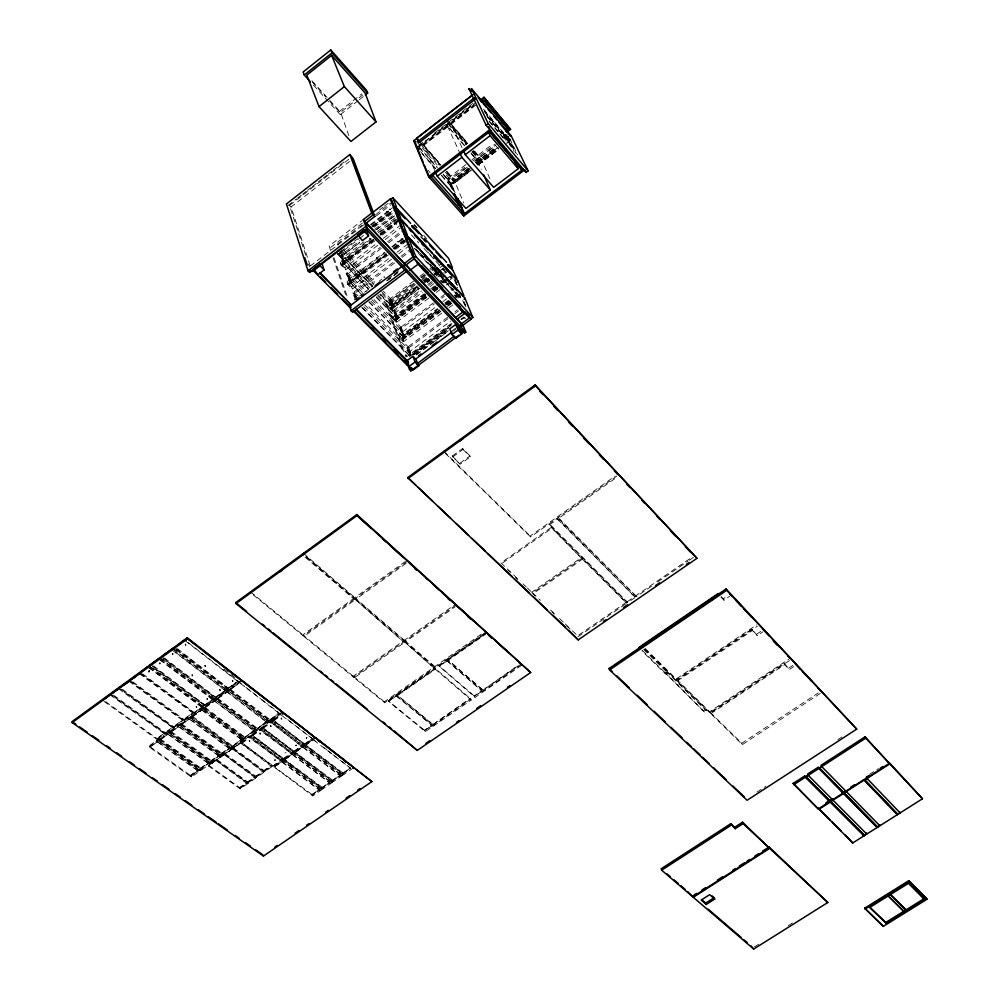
<?xml version="1.0" encoding="UTF-8"?>
<svg xmlns="http://www.w3.org/2000/svg" width="999" height="999" viewBox="0 0 999 999"><rect width="100%" height="100%" fill="white"/><g stroke="black" fill="none" stroke-linecap="round" stroke-linejoin="round"><path stroke-width="0.75" stroke-dasharray="5 3.75" d="M274.45 760.364C276.623 760.264 273.826 759.09 275.112 760.439M284.952 753.009L285.964 752.547M295.866 745.029C297.477 745.004 294.593 745.691 296.191 745.591M306.393 737.774C307.967 737.537 305.007 738.623 306.743 738.261M406.143 336.251C406.069 338.399 406.943 335.664 405.744 336.675M399.662 317.57L398.938 316.845M395.592 306.481L394.867 305.756M148.489 670.966C151.811 669.417 147.09 674.4 149.188 670.754M148.614 671.84L149.375 671.765M159.365 662.974C161.426 662.662 158.354 665.147 160.102 662.824M159.54 663.91L160.302 663.836M172.215 653.633C174.276 653.271 171.216 655.769 172.964 653.483M172.402 654.57L173.164 654.495M185.327 645.267C185.839 641.92 185.077 646.465 186.064 645.054M185.876 644.118L185.127 644.268M398.027 241.358C397.914 243.631 398.988 240.747 397.614 241.783M349.026 278.571C351.223 278.009 348.663 280.195 349.55 278.172M191.82 674.837C194.018 675.212 190.734 676.648 192.557 674.687M192.045 675.911L192.77 675.774M391.396 223.102C391.271 224.226 389.885 220.904 390.884 223.501M342.395 259.378C344.63 258.803 341.995 260.989 342.932 259.028M386.725 212.637C388.149 212.487 384.677 211.051 387.2 212.15M204.845 666.695C206.244 667.407 203.759 663.836 205.557 666.47M465.434 318.381L464.822 317.595L464.91 318.693M441.333 336.251L440.409 335.577L440.846 336.651M401.523 238.711L401.648 239.772L402.098 239.261M432.617 316.333C434.865 315.946 432.192 317.932 433.141 315.971M426.348 297.54L425.437 296.878L425.874 297.939M389.498 209.266C391.808 208.803 389.023 210.939 390.047 208.916M376.623 257.53C378.946 257.105 376.173 259.178 377.16 257.155M249.275 741.62C250.662 742.282 248.214 738.785 249.975 741.433M249.738 740.571L249.051 740.621M259.865 734.153C261.351 734.839 258.753 731.343 260.564 733.965M260.339 733.029L259.64 733.154M270.492 726.66C271.99 727.347 269.368 723.85 271.191 726.473M270.966 725.549L270.254 725.661M281.156 719.143C282.592 719.817 280.032 716.308 281.855 718.955M281.606 718.094L280.994 718.256M196.016 706.305C198.326 706.743 194.93 707.891 196.741 706.218M206.768 698.601C209.091 699.013 205.607 700.386 207.492 698.588M206.98 699.675L207.705 699.525M219.643 690.609C221.016 691.395 218.644 687.712 220.379 690.459M220.167 689.522L219.455 689.672M232.367 681.443C233.816 682.479 231.256 678.596 233.092 681.355M232.879 680.431L232.168 680.569M274.837 759.752L275.474 759.889M295.517 745.579L296.491 745.179M306.081 738.186L307.055 737.786M358.142 100.637L340.297 114.673L339.161 111.663L361.713 93.906M348.876 135.652L340.609 112.338L354.096 101.723M359.003 97.865L362.674 94.967M359.328 99.7L364.086 95.954M287.987 205.544L296.516 198.901M297.739 197.952L301.386 195.092M302.61 194.143L306.268 191.296M307.48 190.347L311.139 187.5M312.35 186.551L317.232 182.755M318.444 181.806L322.103 178.946M323.326 177.997L326.973 175.15M328.196 174.201L331.855 171.353M333.067 170.404L345.254 160.901M305.682 255.195L289.535 205.419L349.225 158.891M310.115 265.572L291.071 206.993L349.513 161.476M422.727 142.183L417.844 145.954L437.275 167.882M434.665 132.954L472.702 103.521M418.344 146.516L473.189 104.096M418.082 146.915L474.35 103.446M419.88 150.175L418.706 147.377L474.8 103.996M440.821 165.384L423.014 144.793L474.026 105.357M434.74 170.492L423.414 144.805L447.502 126.174L465.222 146.641M462.038 147.602L450.886 123.564L473.963 105.719M423.376 145.642L475.636 105.257M330.569 250.437L329.071 246.029L362.137 220.592M362.375 223.077L330.544 247.552L329.071 246.029M379.52 209.902L383.191 207.08M384.415 206.144L388.099 203.321M362.025 225.137L336.326 244.892L337.312 245.904M375.487 214.797L392.632 201.636M337.45 244.917L338.574 244.942M310.264 266.021L359.078 228.509M360.302 227.572L363.961 224.763M376.436 215.859L391.096 204.595M370.492 224.575L392.545 207.642M370.979 225.087L391.795 209.116M371.603 226.036L392.257 210.19M372.452 226.273L392.52 210.964L373.139 225.961M372.839 226.648L394.93 209.703M340.709 251.723L358.054 238.424M372.777 227.135L392.407 212.088M340.072 252.522L341.196 252.547L340.871 251.598M337.337 253.296L338.574 254.558L358.391 239.36M359.503 238.511L364.523 234.665M374.275 227.185L392.757 213.012M343.431 263.611L343.756 264.573L340.11 255.844L359.827 240.734M374.625 229.395L395.579 213.336M341.233 255.869L343.756 262.25L341.233 255.869L341.87 255.382L372.202 286.613M363.898 241.795L341.845 258.679L341.121 256.568L359.553 242.445M375.537 230.195L397.664 213.237M341.733 256.381L341.096 256.868L343.119 262.725M359.59 242.695L342.357 255.894L344.393 261.763M376.81 229.508L396.491 214.423M377.385 231.468L398.214 215.522M503.908 134.99C508.141 133.279 502.797 135.327 504.408 135.689M447.989 178.272L447.327 178.771L449.787 184.503L450.449 183.991L447.989 178.272L450.924 184.54L450.449 183.991M465.796 164.635L448.651 177.76L451.111 183.491L469.555 169.393M471.915 159.952L492.732 144.018M502.534 136.513L504.982 134.64L507.667 140.247M377.759 245.255L345.679 269.767L341.046 265.022L339.985 261.925L370.829 238.324M378.234 232.655L395.504 219.43M448.464 178.809L449.125 178.309L445.042 173.689M508.341 139.735L509.478 139.785L508.141 140.809L505.444 135.19L506.118 134.678L513.836 150.787M375.162 240.559L342.382 265.622L341.134 264.36L340.484 262.437L371.316 238.836M379.957 232.23L398.464 218.069M452.46 189.573L448.289 179.845L466.708 165.747M472.852 161.051L494.967 144.131M503.571 137.55L507.255 134.728M367.932 288.761L342.632 262.225L372.302 239.51M379.72 233.841L398.901 219.168M469.18 169.455L453.471 181.456L452.172 178.446L466.633 167.382M475.074 160.926L478.696 158.154L472.664 151.186M497.639 147.69L480.606 160.714L479.245 157.73L496.253 144.718M467.295 167.208L452.522 178.509L454.957 182.892L470.991 170.642M474.687 161.551L495.616 145.542M504.233 138.948L507.929 136.126L508.941 137.325L505.244 140.147M341.134 264.36L373.251 239.785M380.669 234.116L399.188 219.942M342.932 263.099L373.863 239.435M380.869 234.078L399.238 220.042M342.769 263.561L373.738 239.86M381.181 234.178L397.277 221.853M341.046 265.022L373.189 240.434M380.607 234.765L399.163 220.579M342.382 265.622L342.045 264.673L373.114 240.909M380.532 235.227L396.603 222.939M468.331 168.381L453.558 179.683L454.957 182.892M475.287 162.874L496.603 146.578M343.893 263.574L343.569 262.625L344.393 264.086L344.205 262.138L345.03 263.599L344.53 263.087M470.142 168.269L454.17 180.482L453.796 179.62L468.531 168.344M475.899 162.712L496.79 146.741M382.13 235.24L397.015 223.851M476.286 163.561L497.19 147.59M476.423 163.911L480.044 161.139L478.696 158.154M476.935 163.749L497.827 147.777M453.921 181.731L469.955 169.468M477.36 163.799L498.339 147.765M506.968 141.171L509.44 139.286L510.452 140.484L506.755 143.319M471.378 170.055L450.636 185.901L450.274 185.04L470.029 169.93M477.097 164.535L498.301 148.327M453.721 191.021L450.824 184.852L450.162 185.364L451.361 188.174M455.107 192.782L451.486 184.353L469.93 170.242M477.322 164.61L498.226 148.626M508.741 140.584L509.89 140.622L506.768 143.007M477.797 165.147L498.701 149.176M478.384 164.985L498.126 149.912M345.679 269.767L344.93 267.62L375.886 243.968M383.316 238.299L400.661 225.05M385.164 239.598L402.447 226.411M350.062 282.829L350.399 283.816L346.166 273.414L380.344 247.34M387.662 241.758L403.534 229.645M347.302 273.439L350.399 281.443L347.302 273.439L347.952 272.952L366.121 291.558M347.802 273.951L347.165 274.438L349.75 281.93M381.293 248.401L348.439 273.464L351.036 280.956M388.599 242.832L403.196 231.693M391.496 259.278L352.335 289.048L347.677 284.303L346.578 281.131L384.503 252.235M391.845 246.653L402.859 238.262M388.424 254.882L349.001 284.877L347.752 283.604L347.078 281.643L385.002 252.759M392.345 247.165L405.794 236.925M361.376 294.368L349.25 281.418L386.413 253.122M393.344 247.839L403.746 239.922M347.752 283.604L385.726 254.695M393.831 248.364L406.543 238.848M349.563 282.33L386.338 254.32M393.681 248.739L404.096 240.809M349.4 282.792L386.238 254.745M394.83 248.202L404.657 240.722M347.677 284.303L386.9 254.433M394.255 248.838L406.518 239.51M349.001 284.877L348.663 283.891L386.838 254.845M394.118 249.288L406.406 239.935M351.186 282.33L351.685 282.829L350.849 281.343L350.549 282.817L350.212 281.83L351.049 283.329M395.716 249.325L406.78 240.909M352.335 289.048L351.573 286.863L390.846 256.993M396.978 252.322L408.029 243.931M398.838 253.696L409.852 245.329M355.244 299.75L352.884 292.894L393.668 261.913M401.086 256.281L410.976 248.776M355.806 298.014L354.033 292.907L354.682 292.42L357.917 295.704M354.033 292.907L356.531 301.573M394.617 262.987L355.182 292.919L356.506 296.753M402.01 257.367L410.639 250.824M354.57 299.85L358.291 297.028M359.528 296.091L363.249 293.269M364.485 292.332L371.915 286.688M379.358 281.056L381.83 279.183M387.787 279.058L400.287 269.593M386.75 280.731L400.274 270.479M387.025 280.919L400.886 270.417M389.835 299.001L389.223 299.475L391.346 305.294L391.97 304.82L389.835 299.001L392.432 305.307L391.97 304.82M413.748 280.969L390.459 298.539L392.582 304.358L417.195 285.814M419.88 276.336L423.564 273.564M429.695 268.931L432.142 267.083M390.309 299.488L390.921 299.026L383.379 291.221M418.831 288.586L392.944 308.079L390.159 300.437L413.461 282.854M420.816 277.31L424.488 274.525M430.631 269.905L434.303 267.133M414.048 283.192L385.901 304.433L403.671 353.546M421.403 277.647L425.075 274.887M432.417 269.343L434.865 267.495M414.66 283.953L387.487 304.445L388.261 306.568L392.632 311.064L420.891 289.797M422.077 278.371L425.786 275.574M431.955 270.916L441.845 263.461M415.434 284.653L387.3 305.869L405.619 356.431M421.553 280.032L425.224 277.272M433.791 270.816L436.238 268.968M388.261 306.568L415.334 286.164M422.714 280.607L427.634 276.885M433.791 272.252L438.711 268.544M439.947 267.62L443.631 264.835M423.351 281.169L427.048 278.396M380.232 294.393L392.132 306.643L391.808 305.769L417.657 286.301M424.175 281.381L427.909 278.571M434.14 273.888L436.625 272.003M417.532 286.676L390.222 307.255L390.572 308.204L391.733 309.403L419.98 288.149M424.775 281.231L428.608 278.334M434.64 273.788L437.237 271.84M391.733 309.403L391.046 307.505L418.294 286.95M424.15 282.567L428.259 279.445M433.966 275.175L438.224 271.928M439.46 270.991L443.206 268.182M390.572 308.204L417.894 287.625M425.137 282.168L428.983 279.27M435.015 274.725L446.128 266.358M392.632 311.064L391.508 307.992L418.481 287.675M425.836 282.13L429.52 279.358M435.651 274.75L440.559 271.054M441.783 270.13L444.23 268.281M393.094 307.13L392.282 305.694L393.094 307.13L393.718 306.668L392.907 305.232L393.718 306.668M427.46 282.093L429.92 280.244M436.076 275.599L438.549 273.751M427.347 282.605L429.795 280.756M435.939 276.124L438.386 274.275M443.306 270.579L446.99 267.807M427.822 284.465L431.943 281.468M437.699 277.035L442.994 273.152M443.881 272.39L447.914 269.455M394.33 310.502L393.868 310.015L396.491 316.396L394.33 310.502L394.955 310.04L379.782 294.418M426.798 296.828L397.003 319.193L394.18 311.451L421.353 291.009M428.758 285.427L432.467 282.642M439.872 277.073L443.581 274.288M444.817 273.351L448.526 270.567M428.858 298.052L396.69 322.19L392.295 317.707L391.521 315.547L422.614 292.17M430.082 286.551L433.816 283.741M441.283 278.134L445.017 275.324M392.295 317.707L424.525 293.481M430.719 288.823L434.44 286.026M440.634 281.368L443.106 279.508M396.016 315.909L395.392 316.383L393.244 310.489M425.149 294.018L396.64 315.447L394.48 309.553M432.579 288.436L436.301 285.639M376.623 297.677L396.191 317.757L395.866 316.858L425.611 294.518M431.805 289.86L436.313 286.463M441.72 282.405L445.442 279.62M446.128 279.096L449.8 276.336M426.698 297.315L395.791 320.529L394.617 319.33L394.268 318.356L425.487 294.905M432.792 289.423L435.414 287.45M442.732 281.955L445.329 279.995M395.791 320.529L395.092 318.606L425.949 295.392M432.979 290.11L437.112 287.013M442.794 282.742L451.898 275.924M394.617 319.33L425.861 295.854M433.166 290.372L437.025 287.475M443.106 282.904L451.773 277.235M396.69 322.19L395.554 319.081L426.423 295.891M433.828 290.334L437.537 287.55M443.706 282.917L448.651 279.208M397.165 318.244L396.341 316.795L397.165 318.244L397.789 317.782L396.965 316.333L397.789 317.782M434.24 291.233L437.962 288.436M434.115 291.745L437.824 288.961M450.199 279.67L452.672 277.822M436.276 292.482L439.997 289.698M446.178 285.052L451.123 281.343M400.312 327.672L399.687 328.147L402.435 335.664L403.059 335.202L400.312 327.672L403.534 335.676L403.059 335.202M433.404 302.872L400.936 327.197L403.696 334.727L438.024 309.053M440.896 297.265L444.642 294.455M450.886 289.772L454.632 286.963M400.786 328.159L401.411 327.684L373.614 299.225M440.946 310.964L404.071 338.524L400.624 329.108L434.353 303.846M441.845 298.226L444.343 296.353M451.835 290.746L455.581 287.937M441.745 313.174L403.746 341.558L399.325 337.063L398.526 334.865L435.489 307.205M442.882 301.673L446.578 298.901M459.29 294.305L459.677 295.279L458.291 296.316L455.594 293.419L456.555 292.695L460.414 296.84L457.967 298.664M399.325 337.063L437.387 308.591M444.755 303.072L448.439 300.324M454.582 295.729L457.03 293.893L456.555 292.695M445.379 303.546L449.063 300.799M455.194 296.204L457.642 294.368L456.643 291.908M368.881 302.035L403.234 337.063L402.909 336.151L438.886 309.24M445.841 304.033L450.062 300.886M455.656 296.703L458.741 294.393L459.503 296.253L458.866 296.728L415.759 250.524M440.809 311.488L402.834 339.872L401.648 338.661L401.286 337.674L438.374 309.94M445.591 304.545L449.413 301.686M455.432 297.19L458.004 295.267L458.291 296.316M402.834 339.872L402.11 337.899L440.072 309.515M446.166 304.97L450.424 301.785M455.956 297.64L459.752 294.805M401.648 338.661L439.985 310.002M447.215 304.595L451.036 301.748M403.746 341.558L402.585 338.374L440.084 310.352M447.589 304.745L451.336 301.935M457.579 297.265L460.089 295.392L460.939 297.477M404.22 337.575L403.396 336.101L404.22 337.575L404.857 337.1L404.021 335.627L404.857 337.1M447.09 306.368L451.998 302.697M458.154 298.102L460.601 296.266M448.164 305.994L451.835 303.246M449.1 307.68L452.784 304.932M407.455 347.227L406.818 347.689L409.627 355.394L410.264 354.92L407.455 347.227L410.739 355.394L410.264 354.92M447.627 317.27L408.091 346.753L410.901 354.445L451.873 323.951M455.032 311.738L457.505 309.89M407.929 347.702L408.566 347.227L366.533 304.47M410.277 355.544L407.767 348.663L448.588 318.231M454.77 313.611L458.491 310.851M451.261 323.539L406.506 356.855L405.694 354.608L450.599 321.166M451.098 325.362L410.102 355.881L361.95 307.068M448.514 327.635L408.479 357.43L405.694 354.608M412.899 354.97L448.563 328.434M460.864 319.293L463.811 317.07M413.836 354.732L448.901 328.634M461.201 319.48L463.811 317.545M414.735 354.42L448.176 329.545M461.8 319.405L464.273 317.57M416.271 354.595L448.626 330.532M416.233 355.032L433.603 342.12M434.84 341.196L448.489 331.044M451.76 331.031L455.644 328.159M453.359 331.044L455.819 329.208M452.285 456.031L462.637 448.526L470.054 455.894L470.417 456.843L460.089 464.31L452.285 456.031L460.089 464.31M452.634 456.98L462.987 449.475L462.637 448.526M459.74 463.361L470.054 455.894M103.996 701.385L157.592 739.834L156.918 738.473L164.298 733.204L110.589 694.392M112.437 695.254L165.896 733.903L165.222 732.542L172.615 727.247L119.056 688.236M120.891 689.11L174.213 727.959L173.539 726.585L182.805 719.967L129.42 680.706M131.269 681.58L184.415 720.666L183.741 719.292L193.032 712.649L139.81 673.151M157.018 738.985L164.298 733.204M165.322 733.054L172.615 727.247M173.639 727.097L182.805 719.967M183.841 719.804L193.032 712.649M149.575 666.633L203.122 706.705L204.333 705.843L194.168 712.986L204.233 705.331L152.672 666.683M160.514 658.678L213.873 699.013L215.097 698.151L204.895 705.319L214.985 697.652L163.599 658.741M173.401 649.313L226.548 689.959L227.772 689.085L215.659 697.614L227.66 688.586L176.486 649.387M238.948 680.968L228.346 688.548L238.786 680.506M354.633 598.963L403.683 641.92L354.633 598.963L303.109 635.801L302.847 634.815L353.883 598.314L306.044 557.117M407.405 561.226L355.144 598.588L354.857 597.614L406.668 560.564M157.505 739.335L164.398 733.703M165.797 733.391L172.715 727.759M174.126 727.447L182.904 720.466M184.315 720.154L193.132 713.149M194.068 712.487L201.898 707.005L147.84 666.57M204.795 704.819L212.65 699.325L158.779 658.628M215.559 697.115L225.312 690.272L171.653 649.263M228.234 688.049L238.012 681.181L187.013 641.733M198.039 770.579L190.884 776.211L200.774 769.317L200.986 770.316L191.446 777.047L149.201 746.99L149.026 745.978L156.368 740.721L156.943 741.57L156.368 740.721M157.48 739.934L158.054 740.783L157.48 739.934L200.824 708.928L201.411 709.789L200.824 708.928M201.948 708.129L202.522 708.99L201.948 708.129L203.159 707.267L204.221 708.478L203.009 709.352L242.67 738.985L243.856 738.136L204.108 707.979L203.009 709.352M214.56 699.113L215.147 699.974L214.56 699.113L215.784 698.251L215.996 699.25L257.342 730.531L256.656 729.195L255.457 730.044L256.031 730.881L254.92 731.668L254.345 730.818L245.13 737.337L245.816 738.673L204.296 707.604L204.096 706.605L213.436 699.924L214.023 700.774L213.436 699.924M227.223 690.059L227.809 690.921L227.223 690.059L228.446 689.185L228.671 690.184L269.842 721.715L269.156 720.366L267.944 721.216L268.519 722.065L267.407 722.851L266.833 722.002L257.58 728.546L258.266 729.882L216.933 698.576L216.721 697.577L226.099 690.871L226.673 691.733L226.099 690.871M282.38 712.861L270.766 721.053L229.608 689.522L229.383 688.523L238.798 681.78L239.385 682.654L238.798 681.78M156.468 741.221L157.567 740.434M167.07 733.653L168.169 732.854M177.697 726.048L178.809 725.249M188.361 718.418L189.485 717.619M200.936 709.44L202.048 708.641M213.549 700.424L214.673 699.612M226.211 691.37L227.335 690.559M238.911 682.28L240.047 681.48M150.075 747.177L157.43 741.92L149.6 746.827L156.855 741.071M157.967 740.271L158.679 739.073L158.853 740.084L200.986 770.316M160.652 739.622L168.032 734.34L160.177 739.272L167.457 733.491M168.556 732.704L169.281 731.493L169.468 732.504L211.451 762.936L201.885 769.68L159.778 739.435L160.077 738.761M171.266 732.042L178.659 726.748L170.779 731.693L178.084 725.898M179.196 725.099L179.92 723.888L180.107 724.899L221.953 755.519L212.362 762.287L170.392 731.842L170.679 731.181M181.905 724.437L189.323 719.13L181.418 724.075L188.749 718.269M189.86 717.469L190.584 716.258L190.797 717.27L232.48 748.089L222.864 754.869L181.044 724.238L181.319 723.576M192.582 716.807L201.885 710.152L192.095 716.445L201.311 709.29M202.422 708.491L203.634 707.629M205.145 707.816L214.498 701.136L204.67 707.454L213.911 700.274M215.035 699.475L215.784 698.251M217.77 698.801L227.148 692.095L217.295 698.438L226.573 691.233M227.697 690.421L228.446 689.185M270.192 720.217L279.82 713.511L270.192 720.217L279.033 713.298L239.86 683.016L229.97 689.385L239.273 682.155M149.201 746.99L159.153 739.422M159.778 739.435L169.755 731.842M170.392 731.842L180.394 724.238M181.044 724.238L191.071 716.608M269.905 721.628L301.536 746.253L269.905 721.628L233.404 747.439L191.721 716.595L203.746 708.129M204.296 707.604L216.259 698.601M216.933 698.576L228.921 689.547M229.608 689.522L241.383 681.093M404.096 641.558L434.253 668.219L404.096 641.558L353.546 677.197L303.883 636.425L354.92 599.937M455.906 605.107L404.645 641.246L355.894 599.238L406.456 563.099M199.95 769.143L198.764 769.979L158.441 740.621L159.64 739.772L200.312 768.98M210.414 761.75L209.228 762.587L169.043 733.054L170.242 732.192L210.777 761.588L209.59 762.424L210.165 763.261L209.066 764.035L208.504 763.199L201.323 768.843L208.504 763.199M220.916 754.345L219.73 755.182L179.67 725.449L180.881 724.587L221.278 754.17L220.092 755.019L220.654 755.856L219.555 756.63L218.993 755.793L211.8 761.45L218.993 755.793M231.456 746.902L230.257 747.739L190.334 717.831L191.546 716.957L231.805 746.74L230.619 747.577L231.181 748.426L230.082 749.2L229.52 748.363L222.302 754.033L229.52 748.363M256.318 729.345L255.12 730.194L215.509 699.837L216.733 698.963L256.656 729.195M268.818 720.516L267.607 721.365L228.172 690.784L229.395 689.909L269.156 720.366M230.444 689.747L239.735 682.517L244.643 686.301M158.541 741.133L159.64 739.772M169.143 733.553L170.242 732.192M179.77 725.948L180.881 724.587M190.434 718.331L191.546 716.957M215.622 700.336L216.733 698.963M228.284 691.283L229.395 689.909M190.884 776.211L190.322 775.374L197.577 770.241L157.343 741.408M198.764 769.979L199.85 768.643M201.323 768.843L200.762 768.006L208.042 762.861L167.932 733.84M209.228 762.587L210.314 761.25M211.8 761.45L211.226 760.614L218.531 755.456L178.559 726.248M219.73 755.182L220.816 753.833M222.302 754.033L221.728 753.196L229.058 748.014L189.223 718.618M230.257 747.739L231.343 746.403M232.829 746.59L242.37 739.947L232.367 746.253L241.446 739.26L201.786 709.652M242.67 738.985L243.756 737.637M254.807 731.168L244.78 737.487L253.896 730.481L214.385 700.636M255.12 730.194L256.206 728.845M267.282 722.352L257.243 728.696L266.383 721.653L227.035 691.595M267.607 721.365L268.694 720.017M269.742 719.867L278.908 712.811L266.671 703.346M190.422 775.873L197.577 770.241M200.861 768.506L208.042 762.861M211.326 761.113L218.531 755.456M221.84 753.696L229.058 748.014M232.367 746.253L241.446 739.26M244.78 737.487L253.896 730.481M257.243 728.696L266.383 721.653M241.908 739.61L242.482 740.446L243.581 739.672L243.007 738.823L244.668 738.323L244.892 739.322L203.371 708.279L203.159 707.267M616.957 475.936L530.606 536.95L530.232 536.013L615.022 476.136M199.238 770.316L200.774 769.317M209.703 762.924L210.777 761.588M220.192 755.519L221.278 754.17M230.719 748.089L231.805 746.74M243.119 739.322L244.668 738.323M256.031 730.881L257.118 729.532M268.519 722.065L269.605 720.716M279.37 713.161L279.932 713.998L280.607 712.861M208.479 765.559L215.759 760.414L208.579 766.058L240.16 788.873L247.377 783.828L246.703 782.504L216.121 760.251L208.579 766.058M216.683 759.764L223.988 754.607L216.783 760.276L248.276 783.204L255.507 778.146L254.845 776.81L224.338 754.445L216.783 760.276M224.9 753.97L232.23 748.8L225 754.47L256.418 777.509L263.674 772.439L262.999 771.116L232.58 748.638L225 754.47M233.142 748.151L240.484 742.969L233.254 748.651L264.573 771.802L271.84 766.72L271.166 765.396L240.834 742.806L233.254 748.651M282.792 759.352L251.636 736.338L250.949 735.002L282.667 758.853L272.902 766.196L241.408 742.319L248.651 736.625L280.394 760.439L248.763 737.125M249.875 736.338L281.606 760.177L249.875 736.338L251.074 735.501M293.294 752.01L262.25 728.845L261.563 727.509L293.169 751.51L283.379 758.878L251.985 734.839L259.253 729.133L290.884 753.109L259.378 729.632M260.477 728.845L292.108 752.834L260.477 728.845L261.688 728.009M303.821 744.642L272.902 721.328L272.215 719.992L303.708 744.143L293.881 751.535L263.187 728.196L262.612 727.347L270.017 722.127M271.129 721.34L302.635 745.479L271.129 721.34L272.34 720.491M314.086 737.412L304.433 744.155L273.838 720.679L273.264 719.829L280.569 714.085M549.625 524.675L557.479 519.143L557.092 518.206L635.277 597.377L627.697 602.597L549.625 524.675L549.25 523.738L627.697 602.597M651.41 586.301L636.251 596.715L558.491 518.431L617.382 476.86M241.858 742.657L251.523 735.838M252.447 735.189L262.138 728.346M263.062 727.697L272.789 720.828M273.714 720.179L280.694 714.585M241.97 743.156L251.636 736.338M252.56 735.689L262.25 728.845M263.187 728.196L272.902 721.328M273.838 720.679L283.591 713.798M551.236 527.435L581.83 558.503L551.236 527.435L500.949 562.899L518.581 579.645M502.559 562.961L551.623 528.371M353.546 677.197L353.271 676.223L403.384 640.946M404.645 641.246L404.345 640.272L455.194 604.47M388.661 701.123L396.416 695.766L389.086 701.473L388.099 700.287L388.386 701.261L425.312 731.655L471.216 700.049L470.492 698.738L432.842 724.65L397.689 695.479L435.614 669.055L434.627 667.844L384.69 702.759L354.283 677.797L404.408 642.532M484.577 633.041L435.189 667.557L405.357 641.857L454.957 606.955M240.16 788.873L239.498 787.549L246.703 782.504M248.276 783.204L247.615 781.867L254.845 776.81M256.418 777.509L255.744 776.186L262.999 771.116M264.573 771.802L263.898 770.479L271.166 765.396M239.598 788.049L246.815 783.004M247.715 782.367L254.957 777.309M255.856 776.685L263.112 771.615M264.011 770.978L271.278 765.896M240.047 788.373L247.265 783.328M248.164 782.704L255.394 777.647M256.306 777.01L263.549 771.94M264.46 771.303L271.728 766.233M272.902 766.196L282.667 758.853M283.379 758.878L293.169 751.51M293.881 751.535L303.708 744.143M304.433 744.155L311.963 738.373L285.402 717.831M320.092 789.085L283.104 760.901L320.092 789.085L321.99 788.423L322.24 789.41L312.799 795.928L274.088 767.082L273.851 766.083L281.131 761.001L281.693 761.825L281.131 761.001M282.23 760.239L282.792 761.063L282.23 760.239L283.853 759.74L284.415 760.576L283.229 761.4M330.444 781.93L293.606 753.571L330.444 781.93L332.342 781.268L332.592 782.254L323.139 788.785L284.553 759.764L284.315 758.765L291.621 753.671L292.183 754.495L291.621 753.671M292.719 752.896L293.281 753.733L292.719 752.896L294.343 752.409L294.905 753.234L293.718 754.07M340.834 774.749L304.121 746.216L340.834 774.749L342.732 774.088L342.994 775.074L333.504 781.63L295.067 752.422L294.817 751.435L302.148 746.315L302.709 747.14L302.148 746.315M303.246 745.541L303.808 746.378L303.246 745.541L304.87 745.042L305.444 745.878L304.245 746.715M353.409 767.881L343.893 774.45L305.607 745.067L305.357 744.068L312.699 738.935M281.256 761.5L282.342 760.739M291.745 754.158L292.844 753.396M302.272 746.802L303.371 746.041M282.13 762.162L319.006 789.834L282.018 761.663L274.413 766.92L281.581 761.325M282.667 760.564L283.853 759.74M292.62 754.832L329.37 782.679L292.507 754.332L284.877 759.602L292.058 754.008M293.157 753.234L294.343 752.409M303.147 747.477L339.747 775.499L303.022 746.99L295.379 752.259L302.585 746.653M303.684 745.878L304.87 745.042M316.009 741.495L313.574 739.61L305.919 744.904L312.824 739.435M274.088 767.082L284.29 760.077L321.129 787.786L321.69 788.598L320.941 789.722L319.867 790.471L319.318 789.66L311.825 794.792L319.443 790.147M284.553 759.764L294.792 752.734L331.493 780.619L332.043 781.443L331.293 782.567L330.219 783.316L329.658 782.504L322.153 787.649L329.795 783.004M295.067 752.422L305.319 745.379L341.883 773.438L342.432 774.262L341.683 775.399L340.597 776.148L340.047 775.336L332.517 780.494L340.172 775.823M305.607 745.067L315.247 738.323M578.021 636.738L626.723 603.259L582.092 558.216L532.155 593.156L531.793 592.207L581.443 557.554M582.092 558.216L582.479 559.153L532.829 593.793L535.089 595.941M384.69 702.759L384.403 701.785L433.941 667.257M435.189 667.557L434.877 666.595L485.139 631.555M388.524 700.624L396.703 694.28L397.265 695.129L435.464 668.568L470.492 698.738M397.115 694.642L435.04 668.206M439.173 665.921L447.177 660.988L439.173 665.921L447.34 658.99L447.902 659.839L484.153 634.64M447.752 659.352L484.99 633.403M388.386 701.261L434.94 668.818L434.627 667.844M521.703 665.272L475.137 697.339L438.923 666.046L486.163 633.129M518.431 665.709L482.792 690.234L448.326 660.202L485.564 634.253M311.825 794.792L318.881 789.335M319.967 788.586L321.129 787.786M322.153 787.649L329.233 782.18M330.319 781.43L331.493 780.619M332.517 780.494L339.623 775.012M340.709 774.262L341.883 773.438M342.919 773.313L350.462 768.131L342.919 773.313L350.037 767.806L337.887 758.416M312.799 795.928L312.562 794.942L319.318 789.66M320.941 789.722L321.99 788.423M323.139 788.785L322.889 787.799L329.658 782.504M331.293 782.567L332.342 781.268M333.504 781.63L333.241 780.644L340.047 775.336M341.683 775.399L342.732 774.088M343.893 774.45L343.631 773.463L350.462 768.131M424.35 730.506L432.392 725.611L424.35 730.506L431.58 724.937L396.416 695.766M432.842 724.65L470.092 698.388M474.175 696.166L482.292 691.233L474.175 696.166L481.506 690.534L447.028 660.514M482.792 690.234L518.044 665.359M431.98 725.274L432.542 726.098L470.891 699.088M481.905 690.883L482.467 691.708L520.092 665.197M626.323 602.322L577.647 635.789L572.002 630.419M627.297 601.66L634.877 596.453M636.251 596.715L635.851 595.779L692.644 556.73M657.717 581.955L688.036 561.126M689.298 560.252L694.342 556.78M721.241 596.69L723.251 598.826L727.784 595.754M720.891 597.002L723.913 600.212L729.582 596.366M642.32 650.424L664.834 672.452L666.72 671.178L667.32 672.577L665.446 673.85L641.845 650.774M665.421 673.026L667.307 671.753L705.719 709.415L706.33 710.801L704.482 712.025L665.421 673.026L704.482 712.025M666.033 674.425L667.906 673.151L706.33 710.801M645.267 648.588L676.211 678.933L756.668 624.862M789.447 660.539L710.264 713.136L677.397 680.906L676.785 679.507L751.797 629.095L757.304 635.601L762.874 631.855M644.767 648.9L676.81 680.331L757.342 626.236M677.397 680.906L752.472 630.469L757.304 635.601M756.643 634.215L762.2 630.481M703.87 710.639L705.719 709.415M676.785 679.507L709.64 711.738L788.773 659.165M820.279 693.431L742.369 744.617L710.813 713.673L710.202 712.287L784.015 663.249L789.322 669.53L793.706 666.633M710.813 713.673L784.69 664.622L789.322 669.53M788.648 668.169L794.13 664.535M710.202 712.287L741.745 743.244L818.306 692.919M756.917 792.12L766.046 786.201M837.774 739.635L842.994 736.251M869.48 774.337L878.421 768.593M754.42 946.865L759.615 943.605M788.211 925.636L793.406 922.377M394.717 220.354C395.067 221.903 393.194 218.194 394.318 220.866M384.328 276.661L383.791 277.11L384.927 277.272M400.986 239.098L401.598 239.748M370.179 238.124C369.468 240.11 371.765 238.112 369.68 238.599M149.987 746.665L190.322 775.374M190.784 775.699L191.446 777.047M158.441 740.621L198.664 769.48M199.138 769.817L199.7 770.654M157.43 741.92L197.677 770.753M160.564 739.11L200.762 768.006M201.224 768.331L201.885 769.68M105.594 701.635L156.918 738.473M110.252 695.042L164.872 734.053M169.043 733.054L209.128 762.087M209.59 762.424L210.165 763.261M168.032 734.34L208.142 763.361M114.023 695.516L165.222 732.542M208.841 765.384L239.498 787.549M247.377 783.828L215.759 760.414M171.166 731.53L211.226 760.614M211.688 760.951L212.362 762.287M122.477 689.372L173.539 726.585M217.033 759.602L247.615 781.867M118.719 688.885L173.189 728.109M179.67 725.449L219.63 754.682M220.092 755.019L220.654 755.856M178.659 726.748L218.631 755.956M129.083 681.355L183.391 720.816M225.25 753.808L255.744 776.186M181.806 723.925L221.728 753.196M222.19 753.533L222.864 754.869M255.507 778.146L223.988 754.607M132.842 681.842L183.741 719.292M191.995 715.946L191.721 716.595M192.47 716.295L232.268 745.754M232.73 746.091L233.404 747.439M233.491 747.989L263.898 770.479M190.334 717.831L230.157 747.24M230.619 747.577L231.181 748.426M263.674 772.439L232.23 748.8M189.323 719.13L229.158 748.526M142.72 673.913L194.543 712.836M140.946 673.476L194.168 712.986M139.485 673.788L193.619 713.511M311.7 794.292L274.862 767.244M272.789 765.696L241.408 742.319M271.84 766.72L240.484 742.969M148.439 667.457L201.998 707.504M202.897 708.84L242.557 738.486M243.007 738.823L243.581 739.672M201.885 710.152L241.558 739.76M153.621 665.996L205.27 705.169M151.86 665.546L204.895 705.319M152.947 667.769L203.958 705.981M205.045 707.317L244.668 736.987M150.212 666.67L203.122 706.705M322.028 787.162L285.327 759.939M283.254 758.378L251.985 734.839M322.24 789.41L283.641 760.401L283.404 759.402M159.365 659.502L212.75 699.824M214.498 701.136L254.008 730.981M254.92 731.668L254.345 730.818M164.56 658.054L216.034 697.477M217.67 698.289L257.13 728.196M162.8 657.592L215.659 697.614M162.662 658.903L214.723 698.289M159.915 657.792L213.873 699.013M215.509 699.837L254.995 729.695M332.392 779.994L295.829 752.597M293.768 751.036L262.612 727.347M332.592 782.254L294.143 753.059L293.906 752.072M175.699 648.214L228.346 688.548M175.562 649.537L227.397 689.223M172.802 648.426L226.548 689.959M228.172 690.784L267.495 720.878M172.253 650.149L225.412 690.771M227.148 692.095L266.496 722.152M267.407 722.851L266.833 722.002M342.794 772.814L306.356 745.242M304.308 743.668L273.264 719.829M342.994 775.074L304.683 745.704L304.433 744.705M177.435 648.701L228.709 688.411M230.332 689.248L269.63 719.367M270.08 719.717L270.766 721.053M224.151 669.18L236.351 678.621M245.866 687.25L260.552 698.601M261.775 699.55L265.447 702.397M323.301 747.127L326.948 749.949M328.159 750.886L331.805 753.708M333.017 754.657L336.663 757.467M185.19 640.746L238.124 681.68M282.367 715.883L311.963 738.373M313.698 740.109L350.037 767.806M250.587 591.883L302.847 634.815M353.271 676.223L303.621 635.439L303.883 636.425M384.403 701.785L354.008 676.822L354.283 677.797M253.197 594.83L303.109 635.801M424.2 730.019L389.086 701.473M432.679 724.175L397.689 695.479M396.566 696.253L431.58 724.937M204.67 665.746L205.344 665.471M303.546 553.384L354.857 597.614M404.345 640.272L355.607 598.264L355.894 599.238M434.877 666.595L405.057 640.883L405.357 641.857M306.144 556.368L355.144 598.588M305.145 557.092L354.17 599.288L353.883 598.314M434.94 668.818L471.216 700.049M439.023 665.434L438.923 666.046M474.013 695.691L439.597 666.283M482.629 689.76L448.326 660.202M447.177 660.988L481.506 690.534M522.989 583.841L526.286 586.975M527.385 588.024L531.793 592.207M532.467 592.844L540.372 600.362M550.536 610.027L555.057 614.323M559.577 618.606L564.098 622.901M565.222 623.975L570.866 629.345M507.917 570.129L510.114 572.227M515.634 577.459L517.832 579.557M552.035 612.05L554.295 614.185M566.72 625.998L570.117 629.22M644.218 649.125L666.72 671.178M643.743 649.475L667.32 672.577M443.918 451.336L530.232 536.013M445.367 453.371L530.606 536.95M462.987 449.475L470.417 456.843M582.479 559.153L626.723 603.259M635.851 595.779L558.104 517.494L558.491 518.431M557.479 519.143L635.277 597.377M361.763 307.48L409.365 355.706M352.884 292.894L357.13 297.202M364.685 304.882L407.767 348.663M363.823 306.668L411.376 354.92L408.566 347.227M349.25 281.418L361.051 293.469M369.106 301.673L402.909 336.151M404.071 338.524L402.759 336.576M348.663 283.891L351.573 286.863M398.526 334.865L401.286 337.674M346.166 273.414L364.31 291.97M371.815 299.65L400.624 329.108M362.337 292.495L350.537 280.444L347.952 272.952M370.916 301.248L404.17 335.202L401.411 327.684M342.632 262.225L368.706 288.986M376.311 296.79L395.866 316.858M397.003 319.193L395.716 317.27M342.045 264.673L344.93 267.62M391.521 315.547L394.268 318.356M339.31 251.698L372.914 286.313M380.507 294.118L391.808 305.769M340.197 253.172L372.664 286.588M341.121 256.568L338.249 253.609L338.574 254.558M340.11 255.844L370.429 287.025M378.034 294.842L394.18 311.451M337.237 253.946L341.845 258.679M398.576 317.357L399.163 317.957M289.535 205.419L291.071 206.993M369.955 288.024L343.893 261.251L341.87 255.382M377.56 295.841L397.115 315.921L394.955 310.04M343.469 250L374.75 282.305M341.633 250.374L374.088 283.853M381.655 291.658L390.159 300.437M341.159 251.336L373.589 284.777M382.242 293.694L393.057 304.845L390.921 299.026M394.505 306.256L395.092 306.855M416.533 249.613L423.389 256.955M430.219 264.285L445.454 280.632M455.956 291.908L459.115 295.279M415.035 248.664L423.439 257.68M427.634 262.188L451.798 288.112M456.006 292.62L458.104 294.867M459.503 296.253L458.641 294.792M457.03 293.893L460.489 297.602M414.323 248.426L454.27 291.258M440.484 280.357L442.607 282.63M454.233 295.067L456.343 297.327M433.828 267.145L435.989 269.543M433.903 267.607L435.989 269.855M440.159 274.325L442.245 276.561M420.229 253.109L423.551 256.631M432.904 266.733L438.786 272.977M440.197 274.538L445.654 280.344M427.797 252.023L434.053 258.766M411.476 234.965L418.781 242.844M424.001 248.464L441.745 267.595M442.782 268.719L446.965 273.214M421.241 236.788L423.364 239.073M420.467 236.726L422.552 238.973M414.073 224.325L417.232 227.76M414.335 225.187L416.421 227.435M423.676 235.314L426.798 238.686M311.925 80.744L340.609 112.338M312.4 82.193L325.774 96.928M329.895 101.461L339.161 111.663M313.499 85.19L340.297 114.673M428.034 170.242L430.094 172.565M443.406 174.8L451.585 184.028L449.125 178.309M451.486 184.353L454.982 191.92M420.604 151.611L435.951 168.906M441.595 175.262L450.274 185.04M421.978 153.621L435.289 168.606M441.433 175.524L450.636 185.901M423.014 144.793L440.459 164.523M446.615 171.491L453.796 179.62M446.978 172.352L454.17 180.482M419.717 141.733L439.997 164.673M447.102 172.715L452.172 178.446M420.979 144.718L439.26 165.384M445.354 172.278L453.471 181.456M416.483 141.421L437.899 165.622M418.706 146.478L437.112 167.233M443.244 174.163L448.289 179.845M423.414 144.805L440.659 164.335M446.753 171.229L453.858 179.271L463.636 202.872M446.578 120.941L466.645 144.206M448.451 123.464L466.533 144.418M472.564 151.398L480.606 160.714M447.889 123.901L465.984 144.855M472.003 151.836L480.044 161.139M464.847 145.792L447.564 125.812L447.952 126.661M470.941 152.847L478.434 161.925L470.304 152.522M450.886 123.564L467.957 143.369M474.975 151.523L481.006 158.504L490.659 180.494M467.744 143.556L450.499 123.551L467.12 143.232M473.838 150.624L481.331 159.715L474.225 151.473M447.14 120.504L467.207 143.769M473.226 150.749L479.245 157.73M489.31 121.104L505.382 140.172M489.098 121.291L498.751 132.667M499.762 133.866L505.007 140.147M483.504 109.103L505.444 135.19M484.515 110.864L509.852 140.984L509.652 142.058L508.978 142.57L486.975 116.446M484.315 111.201L508.803 140.297M484.128 111.351L509.215 141.146M487.137 115.884L508.141 140.809M486.538 115.534L508.541 141.658L512.499 149.925M784.015 663.249L784.69 664.622M751.797 629.095L752.472 630.469M509.715 138.424L517.569 154.758M509.44 138.374L510.452 140.484M507.904 136.089L516.408 153.784M509.478 139.785L509.89 140.622M507.492 136.076L515.372 152.472M506.318 135.527L514.035 151.611M508.066 141.096L511.376 147.989M505.969 137.288L507.38 140.247M723.251 598.826L723.913 600.212M447.502 126.174L459.253 151.661M741.745 743.244L742.369 744.617M709.64 711.738L710.264 713.136M477.672 161.064L481.268 169.318M676.211 678.933L676.81 680.331M667.307 671.753L667.906 673.151M664.834 672.452L665.446 673.85M450.824 184.852L453.234 190.484M196.953 707.23L196.241 707.442M455.394 280.644L458.316 287.774M464.135 302.048L465.884 306.331M455.232 280.544L458.129 287.65M463.973 301.973L465.696 306.206M454.021 279.158L457.517 287.724M462.749 300.562L465.072 306.268M450.749 276.76L451.136 277.71M458.866 296.728L455.194 292.445L455.594 293.419M391.67 306.169L392.008 307.118M354.682 292.42L357.342 300.087M340.572 253.022L340.247 252.085L339.935 253.509M354.533 293.419L356.743 299.812M483.591 690.933L483.191 690.584M334.053 257.842L347.59 297.565M333.067 257.792L345.579 294.555M475.137 697.339L474.575 696.515M308.541 263.986L309.49 266.908M433.653 725.324L433.241 724.987M425.312 731.655L424.762 730.843M232.268 747.077L232.48 748.089M221.741 754.52L221.953 755.519M211.239 761.925L211.451 762.936M395.991 695.416L395.991 695.416M446.603 660.152L446.603 660.152"/><path stroke-width="1.5" d="M470.891 318.918L472.839 317.47L464.897 298.114L464.148 299.213M463.024 296.054L463.948 295.766L457.854 280.906L457.105 281.993M457.854 280.906L401.511 220.067L399.925 221.341M395.679 210.452L397.265 209.178L400.636 217.782L399.013 219.018L401.099 221.278M863.398 779.67L864.472 779.832L897.714 814.46L877.621 827.197L843.843 793.069L842.831 793.343L842.969 792.17M452.859 270.254L456.918 278.609L456.006 278.883M876.66 827.447L877.447 827.309L864.56 835.476L830.531 801.61C826.835 803.621 834.852 795.104 825.736 803.196M832.654 799.262L833.016 799.999L830.706 801.498L864.447 835.251L866.707 833.091M846.215 790.696L844.018 792.956L877.509 826.972L879.782 824.799M829.769 801.086L863.473 834.889M450.999 268.344L452.447 267.72L448.638 258.366L392.794 197.69L390.871 199.163L413.711 257.917L415.709 256.406L408.191 237.163L406.63 238.536M829.058 800.274L829.133 801.46L830.157 801.348L818.281 808.965L793.119 783.378L804.919 775.861L804.657 777.022L805.669 776.735L830.331 801.235L843.468 792.806L819.267 768.231L805.956 776.847L808.278 774.987L807.479 774.088L818.406 767.132L818.144 768.293L819.155 768.006L843.643 792.694L889.347 763.373L865.059 736.812L821.028 765.309L821.777 766.245L819.442 768.119L865.746 738.161L889.347 763.373M365.284 95.017L367.657 93.144L366.458 90.16L330.781 49.95L303.134 71.99L304.22 74.987L310.402 81.793M304.22 74.987L331.93 52.91L330.781 49.95M805.843 776.623L830.219 801.011L832.679 798.938M819.342 767.894L843.531 792.469L845.529 790.684M864.659 779.72L897.889 814.347L922.477 798.763L889.809 763.873L864.772 779.944L867.07 778.096L866.62 777.484M331.618 55.345L306.805 75.1L319.018 106.618L350.936 141.483L375.999 121.89L365.135 93.044L331.618 55.345L344.368 86.588L375.999 121.89M866.608 833.89L832.904 800.087M879.682 825.599L846.228 791.533M897.889 814.347L900.149 812.562L899.575 812M319.018 106.618L344.368 86.588M349.837 154.52L286.438 203.958L308.017 270.816L309.615 272.415L367.37 228.097L364.86 221.241L363.299 219.605L371.728 213.124L349.837 154.52L351.348 156.156L373.276 214.773L364.735 221.341M528.134 170.891L488.174 123.589L471.678 88.849L511.251 135.914L528.134 170.891L526.073 172.452L486.076 125.187L468.968 88.761L471.278 90.834M475.524 98.963L419.243 142.52L418.169 141.296L416.82 138.099L473.002 94.58M524.263 170.13L463.811 215.971L428.633 176.648L413.636 140.747L472.177 95.38M417.008 147.552L414.797 140.784M418.169 141.296L474.475 97.702M416.87 147.852L417.182 146.478M505.956 130.919L508.091 129.283L483.978 100.512L481.83 102.173L480.781 100.936L480.357 100.025L483.978 97.228L510.564 129.383L506.98 132.13L505.519 130.007L507.654 128.384L484.515 100.762M480.781 100.936L484.415 98.127L483.978 97.228M486.076 125.187L488.174 123.589M373.164 212.113L390.322 198.926L391.77 200.499L413.811 257.168M366.283 222.977L374.825 216.421L353.171 158.629L351.66 156.993M428.633 176.648L489.935 129.57L488.611 126.761M308.017 270.816L365.809 226.448L363.299 219.605M431.019 176.723L489.535 131.806M490.921 130.732L489.035 131.219L522.415 170.604L523.314 169.006M322.227 264.211L324.126 269.93L318.032 274.6L313.399 268.893L319.493 264.211L320.329 265.06M366.483 230.257L368.556 235.901L362.387 240.634L357.767 234.84L363.948 230.107L364.76 230.969M314.46 269.555L312.025 271.428L310.439 269.842M320.579 264.872L359.677 234.865M364.573 231.119L367.008 229.246M313.911 270.442L320.005 265.759L319.493 264.211M358.316 236.376L364.498 231.631L363.948 230.107M394.667 208.903L397.103 210.951L394.792 208.154L395.804 207.255L410.664 223.376M483.666 174.813L490.272 189.947L465.946 208.429L437.262 176.199L461.863 157.318L459.915 153.072M514.435 160.577L518.194 168.744L493.681 187.362L465.309 154.683L490.122 135.652L488.074 131.443M398.838 219.63L401.298 221.778M356.618 299.7L359.078 297.839M361.538 295.979L363.998 294.106M375.075 285.714L379.995 281.98M393.519 271.728L397.215 268.931M404.47 263.424L412.887 257.043L390.322 198.926M312.987 270.317L349.175 306.78L351.361 305.12L320.217 272.764M404.757 265.909L414.373 258.629M406.793 271.266L352.61 312.262L351.086 310.739L405.307 269.68M409.965 270.342L418.643 263.773L414.036 258.878M455.581 317.445L463.061 311.875L453.658 301.648M457.48 318.918L464.935 313.361L464.448 312.138L463.474 312.862L463.061 311.875M466.645 313.798L467.295 313.311M466.545 314.21L467.195 313.736L468.331 316.283M467.008 314.71L467.657 314.235M466.945 315.209L467.594 314.722M412.924 356.256L415.035 362.025L409.14 366.396L412.887 370.167L418.768 365.809L415.896 359.278L412.924 356.256L407.043 360.627L410.851 370.879L458.941 335.202M455.719 324.425L449.775 328.846L452.01 334.553L455.694 338.411L461.663 333.991L458.641 327.51L455.719 324.425L457.979 330.12L461.663 333.991M418.531 355.744L420.991 353.908M432.055 345.679L437.025 341.995M460.601 324.463L469.73 317.682L468.568 314.835M415.172 359.415L452.122 331.955M458.291 327.385L461.975 324.638L461.613 323.713L406.081 264.91L406.431 265.821M461.713 326.161L471.128 319.168L412.887 257.043M452.01 334.553L457.979 330.12M416.82 363.936L453.833 336.463M460.002 331.893L462.462 330.057M461.401 333.366L463.873 331.531M366.021 229.133L464.485 333.079L465.796 332.118L463.386 326.111L365.184 222.153M187.325 637.787L72.04 721.59L72.19 722.614L263.449 856.068L371.853 781.618L187.325 637.787L187.537 638.786L371.853 781.618M235.739 602.584L356.855 514.547L530.681 672.527L417.282 750.411L235.976 603.583L235.739 602.584L246.616 611.4M407.742 477.547L535.127 384.94L696.977 558.316L578.234 639.872L407.742 477.547L415.621 485.027M102.672 699.987L108.916 695.441M111.114 693.843L117.37 689.298M119.568 687.699L127.822 681.705M133.491 677.584L139.398 673.289M140.847 672.964L140.347 672.589L147.84 666.57M149.575 666.633L150.212 664.847M158.779 658.628L151.161 664.16M177.497 645.591L184.59 639.86M104.346 698.925L109.341 695.292M111.526 693.706L119.056 688.236L118.719 688.885M122.353 685.838L125.886 683.279M130.357 680.019L132.717 678.309M136.264 675.724L139.81 673.151M72.19 722.614L187.537 638.786M235.976 603.583L357.142 515.509L356.855 514.547M408.067 478.496L535.526 385.864L535.127 384.94M125.549 683.928L127.909 682.205M133.579 678.084L135.939 676.373M279.295 572.177L281.768 570.379M459.34 441.321L463.124 438.573M503.359 409.34L507.13 406.593M313.798 738.161L315.434 737.662M274.7 847.189L277.247 845.441M295.092 833.178L298.913 830.556M306.568 825.299L309.116 823.551M325.686 812.162L328.234 810.414M346.091 798.151L349.912 795.516M357.555 790.271L360.102 788.511M425.911 743.318L429.732 740.696M456.468 722.314L459.016 720.566M476.848 708.316L480.669 705.694M507.405 687.324L509.952 685.576M603.384 621.39L605.931 619.642M623.801 607.367L627.634 604.732M655.706 585.451L659.527 582.817M686.338 564.41L688.885 562.649M609.04 668.506L726.073 588.948L856.73 729.145L747.102 800.274L609.615 669.929L609.04 668.506L612.424 671.715M645.092 645.004L648.913 642.407M653.995 638.948L657.817 636.363M662.899 632.904L666.72 630.307M673.076 625.986L676.897 623.388M681.98 619.929L685.801 617.345M690.883 613.886L695.978 610.426M701.061 606.967L704.882 604.37M709.964 600.911L715.047 597.452M609.615 669.929L726.735 590.322L856.73 729.145M730.756 823.725L661.126 868.793L661.675 870.191L692.769 896.84L769.18 847.901L742.482 822.227L734.627 827.309L730.756 823.725L735.227 828.683L743.081 823.613L769.18 847.901M661.675 870.191L731.355 825.112M793.755 784.739L805.781 776.96L830.157 801.348M850.761 787.15L854.57 784.702M866.308 777.16L868.843 775.536M880.244 768.219L882.779 766.595M842.482 791.683L842.294 792.769L843.468 792.806M818.768 809.44L830.631 801.835L864.385 835.589L852.734 842.969L818.119 808.079L830.169 819.979M694.018 895.067L696.603 893.406M701.785 890.097L705.669 887.611M717.307 880.144L722.489 876.835M732.829 870.204L735.426 868.543M739.297 866.058L744.48 862.736M747.065 861.088L749.65 859.427M754.832 856.106L758.716 853.621M762.599 851.136L769.068 846.99L827.821 902.497L753.683 949.05L693.281 897.277L692.719 895.891M693.281 897.277L769.667 848.363L827.821 902.497M701.648 899.55L705.731 903.059L714.148 897.689L714.71 899.063L706.293 904.432L701.198 900.062L709.64 894.667L714.71 899.063M863.411 834.477L863.286 835.626L864.385 835.589M896.602 814.51L897.714 814.46M864.697 908.203L908.79 880.681L926.51 898.388L926.96 899.275L883.291 926.36L864.697 908.203L883.291 926.36M865.122 909.09L909.24 881.568L926.96 899.275M908.503 883.291L908.054 882.404L924.699 899.45L908.503 883.291L869.667 907.517L886.213 923.313L926.51 898.388M869.242 906.617L885.788 922.427L924.25 898.563M471.678 88.849L470.279 90.335L469.305 88.486M511.226 135.864L510.701 136.339L498.863 122.24M407.954 238.861L405.656 236.089L407.292 234.84L401.536 220.105M408.141 237.138L464.897 298.114M73.327 722.477L75.874 724.263M79.695 726.922L87.338 732.267M92.432 735.826L98.814 740.271M106.456 745.616L110.277 748.288M116.658 752.734L121.753 756.293M129.395 761.638L134.503 765.197M139.598 768.755L145.966 773.201M152.347 777.647L157.442 781.206M162.537 784.777L168.906 789.222M175.287 793.668L180.382 797.227M185.477 800.786L191.858 805.244M198.227 809.689L204.595 814.135M208.416 816.807L216.071 822.152M218.619 823.925L227.535 830.157M235.19 835.501L239.011 838.161M245.379 842.619L250.487 846.178M255.582 849.737L261.95 854.182M160.514 658.678L159.915 657.792M186.338 639.909L185.739 639.023M195.479 644.692L186.988 638.111L187.587 638.998M202.76 650.337L217.32 661.625M219.743 663.511L239.161 678.546M242.095 680.831L248.214 685.564M250.662 687.462L275.125 706.418M278.796 709.265L281.356 711.663M286.513 715.259L297.377 723.676M299.787 725.536L302.197 727.409M304.62 729.282L314.398 737.262M315.871 738.011L329.233 748.363M331.656 750.237L346.228 761.538M348.663 763.423L351.086 765.296M317.707 740.222L320.179 742.132M343.569 760.251L346.029 762.162M262.325 624.125L264.747 626.086M268.369 629.02L270.779 630.981M273.202 632.929L307.03 660.351M320.329 671.116L322.739 673.076M325.162 675.037L327.572 676.985M331.206 679.932L333.616 681.88M336.039 683.84L367.445 709.302M383.154 722.027L385.577 723.988M389.198 726.922L391.62 728.883M394.031 730.831L417.282 750.411M666.882 873.725L670.329 876.697M673.788 879.657L678.396 883.603M680.694 885.576L685.302 889.535M687.599 891.508L692.769 896.84M708.116 909.102L741.27 937.537M743.643 939.559L747.19 942.606M750.749 945.653L753.683 949.05M712.112 895.928L714.148 897.689M357.142 515.509L530.681 672.527M371.203 528.471L356.318 515.009L356.618 515.984M382.642 538.823L386.076 541.933M390.646 546.066L403.234 557.454M408.541 562.262L415.372 568.443M425.611 577.697L427.897 579.757M433.578 584.914L439.273 590.059M441.546 592.12L452.922 602.409M473.901 621.378L455.906 605.107L456.231 606.068M485.826 632.167L486.401 633.016M486.638 632.904L492.295 638.024M494.555 640.072L508.129 652.347M414.548 568.369L416.833 570.429M447.564 598.226L449.837 600.287M467.482 616.233L470.854 619.293M488.449 635.202L491.895 638.311M519.418 663.199L521.703 665.272L521.141 664.447M417.882 487.162L432.53 501.061M438.161 506.406L450.549 518.156M456.181 523.501L468.581 535.252M471.953 538.461L485.477 551.286M487.724 553.421L512.512 576.935M514.772 579.07L529.42 592.969M533.916 597.24L547.44 610.064M553.071 615.409L565.471 627.172M568.843 630.381L578.234 639.872M616.932 675.986L629.32 687.749M637.212 695.229L647.352 704.844M654.108 711.263L665.371 721.952M671.003 727.297L682.28 737.974M686.775 742.257L691.283 746.528M693.543 748.663L700.299 755.082M702.547 757.217L709.315 763.623M713.823 767.906L726.211 779.657M732.966 786.076L744.243 796.765M793.119 783.378L818.281 808.965M832.367 822.152L841.133 830.806M845.504 835.127L852.734 842.969M804.857 776.273L829.245 800.649M805.219 777.022L829.607 801.41M830.082 801.885L863.835 835.639M808.079 775.174L832.417 799.6M410.851 370.879L409.428 369.43L407.33 363.661M356.243 309.141L408.042 361.438M319.58 273.052L351.361 305.12M355.644 309.453L408.554 362.837M313.399 268.893L314.235 269.73M411.563 367.844L412.312 368.606M371.466 327.709L373.651 329.907M382.367 338.698L385.639 341.995M393.269 349.687L397.639 354.083M404.183 360.676L407.455 363.973M320.304 276.76L325.686 282.18M331.144 287.675L337.637 294.23M342.133 298.751L349.55 306.231L404.945 264.248L366.408 222.889L366.733 223.801M354.071 310.789L407.792 364.91M353.471 311.089L407.492 365.509L406.993 364.111M320.005 265.759L324.126 269.93M415.035 362.025L418.768 365.809M877.447 827.309L843.955 793.293L830.706 801.498M832.03 781.43L837.287 786.775M839.397 788.91L842.544 792.107M818.705 768.293L842.919 792.869M843.393 793.356L876.91 827.359M821.578 766.445L845.741 791.046M882.891 799.337L888.236 804.894M864.035 780.119L897.164 814.51M866.87 778.296L899.949 812.749M357.767 234.84L358.591 235.702M454.345 336.089L455.694 338.411M364.498 231.631L368.556 235.901M365.809 226.448L465.796 332.118M415.709 256.406L472.839 317.47M535.526 385.864L696.977 558.316M730.044 594.218L732.117 596.415M736.251 600.836L741.408 606.356M743.481 608.553L751.748 617.382M763.323 629.745L769.492 636.326M773.601 640.721L779.782 647.315M788.011 656.106L790.072 658.304M795.229 663.811L800.361 669.293M802.409 671.478L811.65 681.343M817.819 687.924L820.891 691.221M467.52 314.31L469.293 318.007L464.935 313.361M539.722 391.258L542.919 394.667M553.583 406.056L557.842 410.601M568.506 421.99L572.777 426.536M583.441 437.924L588.773 443.618M599.425 454.995L603.696 459.552M614.36 470.929L617.557 474.35M626.748 484.153L629.944 487.574M641.67 500.087L644.867 503.508M656.593 516.021L659.79 519.443M670.454 530.819L675.786 536.513M685.389 546.753L690.709 552.447M421.678 265.709L427.984 272.44M430.082 274.675L442.682 288.124M447.939 293.731L460.539 307.18M464.735 311.663L466.833 313.911M467.27 314.373L468.531 315.721M773.251 640.996L777.372 645.391M371.728 213.124L374.825 216.421M421.89 267.769L433.541 280.195M437.774 284.715L451.536 299.388M416.983 263.112L463.586 312.799M406.743 235.252L435.077 265.709M437.175 267.969L462.362 295.042M417.12 247.777L407.692 237.737M424.475 255.682L432.879 264.698M437.075 269.218L441.283 273.726M446.541 279.37L457.043 290.659M424.55 256.381L427.697 259.765M449.75 283.441L451.848 285.689M400.099 218.194L407.392 226.086M409.478 228.334L432.417 253.109M434.503 255.357L456.393 279.008M403.084 222.777L400.986 220.467M409.353 229.533L411.438 231.78M414.573 235.165L428.134 249.8M438.573 261.064L443.781 266.696M445.866 268.956L452.135 275.712M436.563 259.54L438.648 261.788M421.603 243.531L423.713 245.804M433.578 256.531L435.664 258.778M412.787 225.674L422.302 235.976M424.425 238.274L446.628 262.337M448.751 264.623L451.948 268.107M399.925 213.062L405.219 218.793M411.576 225.674L418.981 233.691M424.275 239.423L426.398 241.721M429.57 245.155L433.803 249.738M435.926 252.035L441.221 257.767M447.564 264.635L452.859 270.367M411.725 226.486L413.836 228.771M423.588 239.473L425.699 241.746M447.689 265.422L449.812 267.707M432.167 174.875L462.112 208.466M416.508 146.99L418.556 149.301M331.93 52.91L367.657 93.144M416.82 138.099L417.894 139.323M413.636 140.747L414.622 141.858M461.863 157.318L490.272 189.947M490.122 135.652L518.194 168.744M505.482 148.876L507.442 151.186M511.376 155.832L513.336 158.142M491.133 132.879L506.818 151.411M509.765 154.882L512.712 158.354M515.646 161.838L517.607 164.148M492.519 134.915L521.953 169.655M468.968 88.761L470.941 91.109M474.213 92.87L471.278 89.448M478.159 97.565L480.132 99.912M480.357 100.025L481.83 102.173M483.091 103.446L486.051 106.968M488.024 109.316L490.971 112.837M493.931 116.359L496.89 119.892M484.415 98.127L510.564 129.383M395.804 207.255L396.403 206.918L392.794 197.69M922.477 798.763L889.122 762.524L889.809 763.873M865.059 736.812L865.746 738.161M864.472 779.832L843.843 793.069M908.79 880.681L909.24 881.568M507.654 128.384L508.091 129.283M506.543 131.219L506.98 132.13M524.775 169.73L526.073 172.452M726.073 588.948L726.735 590.322M885.788 922.427L886.213 923.313M520.616 167.295L521.94 170.055L464.185 213.873L457.53 198.401M718.868 594.855L718.206 593.481L641.957 645.329L642.557 646.728M463.998 151.848L465.309 154.683M769.068 846.99L769.667 848.363M435.377 171.915L437.262 176.199M742.482 822.227L743.081 823.613M734.627 827.309L735.227 828.683M458.017 198.951L464.16 213.224M456.743 198.052L460.364 206.481M455.044 194.693L460.489 207.355M454.258 193.744L457.842 202.085M462.612 213.199L463.811 215.971M453.783 193.794L458.603 205.045M461.625 212.075L462.837 214.897L464.672 214.41L430.507 176.161L429.645 177.772L424.388 165.197M534.39 385.564L534.79 386.488M641.595 647.377L640.996 645.978L639.098 647.277L639.697 648.676M418.344 140.384L419.243 142.52M417.357 148.414L423.214 162.4M705.731 903.059L706.293 904.432M463.524 330.681L464.485 333.079M396.815 212.4L399.263 218.694M403.534 229.645L407.117 238.861M411.501 250.112L413.074 254.158M443.918 451.336L444.255 452.285M350.749 306.83L351.074 307.754M349.088 304.857L351.086 310.739M348.701 305.382L349.175 306.78M304.907 257.879L307.255 265.147M308.666 269.505L309.615 272.415M303.546 553.384L303.808 554.358M302.547 554.108L302.809 555.082M353.147 766.895L353.409 767.881M283.591 713.798L282.892 712.449M282.38 712.861L281.818 712.012M250.587 591.883L250.824 592.869M241.746 680.968L241.159 680.094L241.383 681.093M263.224 855.069L263.449 856.068M174.051 647.527L172.802 648.426M171.653 649.263L162.113 656.206M906.043 909.852L889.684 893.868L906.48 910.738L906.043 909.852M903.895 911.2L887.512 895.216L904.332 912.087L903.895 911.2"/></g></svg>
